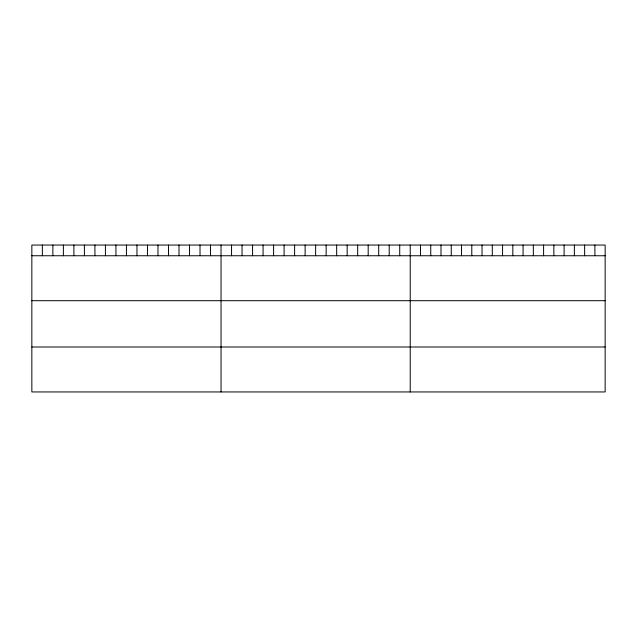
<?xml version="1.0" encoding="UTF-8"?>
<svg xmlns="http://www.w3.org/2000/svg" width="637" height="637" viewBox="0 0 637 637"><rect width="100%" height="100%" fill="white"/><g stroke="black" fill="none" stroke-linecap="round" stroke-linejoin="round"><path stroke-width="0.96" d="M605.15 255.748L605.15 391.946L31.85 391.946L31.85 245.054L605.15 245.054L605.15 255.748L31.85 255.748M31.85 300.696L605.15 300.696M31.85 346.998L605.15 346.998M594.894 245.054L594.894 255.748M584.631 245.054L584.631 255.748M574.375 245.054L574.375 255.748M564.111 245.054L564.111 255.748M553.856 245.054L553.856 255.748M543.592 245.054L543.592 255.748M533.336 245.054L533.336 255.748M523.081 245.054L523.081 255.748M512.817 245.054L512.817 255.748M502.561 245.054L502.561 255.748M492.297 245.054L492.297 255.748M482.042 245.054L482.042 255.748M471.786 245.054L471.786 255.748M461.522 245.054L461.522 255.748M451.267 245.054L451.267 255.748M441.003 245.054L441.003 255.748M430.747 245.054L430.747 255.748M420.484 245.054L420.484 255.748M410.228 245.054L410.228 391.946M399.718 245.054L399.718 255.748M389.207 245.054L389.207 255.748M378.697 245.054L378.697 255.748M368.186 245.054L368.186 255.748M357.675 245.054L357.675 255.748M347.165 245.054L347.165 255.748M336.655 245.054L336.655 255.748M326.144 245.054L326.144 255.748M315.633 245.054L315.633 255.748M305.123 245.054L305.123 255.748M294.613 245.054L294.613 255.748M284.102 245.054L284.102 255.748M273.591 245.054L273.591 255.748M263.081 245.054L263.081 255.748M252.57 245.054L252.57 255.748M242.06 245.054L242.06 255.748M231.55 245.054L231.55 255.748M221.039 245.054L221.039 391.946M210.528 245.054L210.528 255.748M200.018 245.054L200.018 255.748M189.507 245.054L189.507 255.748M178.997 245.054L178.997 255.748M168.487 245.054L168.487 255.748M157.976 245.054L157.976 255.748M147.465 245.054L147.465 255.748M136.955 245.054L136.955 255.748M126.445 245.054L126.445 255.748M115.934 245.054L115.934 255.748M105.424 245.054L105.424 255.748M94.913 245.054L94.913 255.748M84.403 245.054L84.403 255.748M73.892 245.054L73.892 255.748M63.381 245.054L63.381 255.748M52.871 245.054L52.871 255.748M42.361 245.054L42.361 255.748"/></g></svg>
